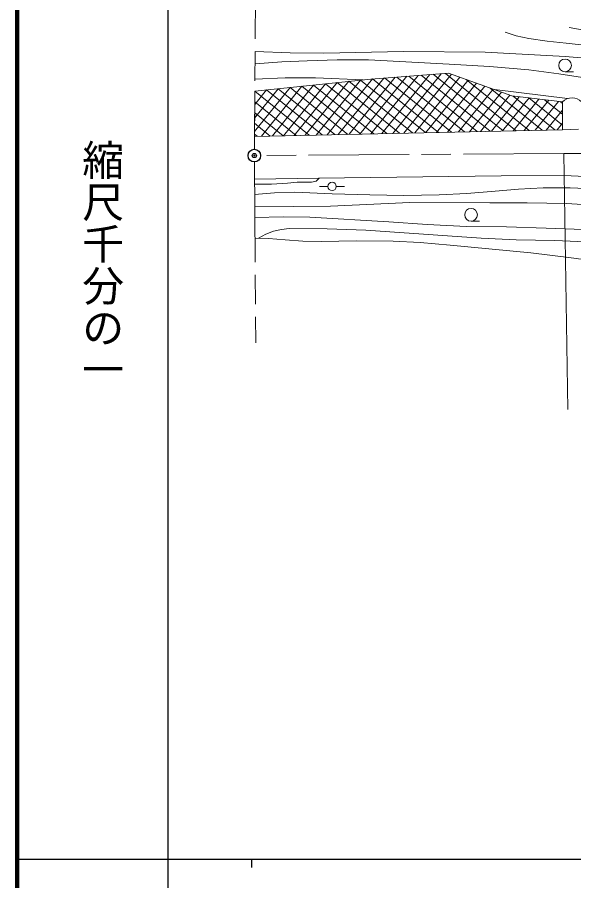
# Model space of a CAD drawing. Units: millimetres, scale not verified. Extents: x 39477 to 671106, y 19738 to 375030.
# Drawn here: x 39477 to 105136, y 199762 to 301570 of the extents above; entities that cross this region are included whole.
import ezdxf
from ezdxf.enums import TextEntityAlignment as Align

# ---------------------------------------------------------------- set-up
doc = ezdxf.new("R2010")
doc.units = ezdxf.units.MM
doc.header["$LTSCALE"] = 986.92
doc.header["$PDMODE"] = 32
doc.header["$PDSIZE"] = 493
doc.linetypes.add('CHAIN', pattern=[18.5, 12, -1.5, 3.5, -1.5])
for name, color, linetype, lineweight in [('M-BGD', 7, 'Continuous', 13), ('M-BMK', 2, 'CHAIN', 13), ('M-BMK-SRVR', 3, 'Continuous', 25), ('M-TTL', 2, 'Continuous', 140), ('M-TTL-BAND', 7, 'Continuous', 25)]:
    doc.layers.add(name, color=color, linetype=linetype, lineweight=lineweight)
doc.layers.add('M-OTRS', color=6, linetype='Continuous')
doc.styles.add('@ＭＳ ゴシック', font='')
doc.styles.get('@ＭＳ ゴシック').set_extended_font_data('@MS Gothic')

# ---------------------------------------------------------------- blocks, each defined once
blk = doc.blocks.new('BUHIN8')
at = {"color": 6, "linetype": 'Continuous', "lineweight": 25}
for radius in [0.0437, 0.0375, 0.0312, 0.025, 0.0187, 0.0125, 0.0063]:
    blk.add_circle((0, 0), radius, dxfattribs=at)
blk = doc.blocks.new('BUHIN2')
at = {"color": 7, "linetype": 'Continuous', "lineweight": 13}
for radius in [740, 22.2]:
    blk.add_circle((0, 0), radius, dxfattribs=at)

msp = doc.modelspace()

# ---------------------------------------------------------------- linework, layer by layer
at = {"layer": 'M-BGD'}
for p, q in [((104611.7, 300344), (107528.1, 299839.1)), ((97031.6, 299800.3), (98352.5, 299395.8)), ((98352.5, 299395.8), (99833.4, 299058.7)), ((99833.4, 299058.7), (102013.6, 298736.3)), ((102013.6, 298736.3), (104241, 298512.6)), ((104241, 298512.6), (113749.5, 297508.9)), ((67541.5, 297535.3), (71682.1, 297376.9)), ((71682.1, 297376.9), (75639, 297324.1)), ((75639, 297324.1), (85066.4, 297538.5)), ((85066.4, 297538.5), (94676.7, 297470.9)), ((94676.7, 297470.9), (104107.6, 296963.8)), ((67530.2, 296060.1), (70678.4, 296304.5)), ((70678.4, 296304.5), (73681.4, 296436.4)), ((73681.4, 296436.4), (77226.4, 296539.4)), ((77226.4, 296539.4), (80917.1, 296540.5)), ((80917.1, 296540.5), (90452.9, 296059.3)), ((104107.6, 296963.8), (108023, 296631.8)), ((90452.9, 296059.3), (95179.4, 295765.3)), ((95179.4, 295765.3), (99848.2, 295375.7)), ((99848.2, 295375.7), (103373.3, 294908.7)), ((67505.7, 292849.2), (81206.3, 294290.6)), ((67505.7, 292849.2), (81206.3, 294290.6)), ((67516.7, 294286.2), (71067.4, 294411.9)), ((71067.4, 294411.9), (74658.9, 294433)), ((74658.9, 294433), (80302.4, 294195.5)), ((81376.4, 294303.5), (76039.8, 287711.9)), ((82728.5, 294405.7), (77331.8, 287740)), ((84080.6, 294507.9), (78623.9, 287768.1)), ((85432.7, 294610.2), (79916, 287796.2)), ((81206.3, 294290.6), (90362.8, 294982.9)), ((81206.3, 294290.6), (90362.8, 294982.9)), ((86784.8, 294712.4), (81208.1, 287824.3)), ((81386.7, 294304.3), (89176.5, 287997.5)), ((88136.9, 294814.6), (82500.2, 287852.4)), ((82820.6, 294412.7), (90703.3, 288030.7)), ((89489, 294916.8), (83792.2, 287880.5)), ((84254.5, 294521.1), (92230.1, 288063.9)), ((90710.6, 294857.8), (85084.3, 287908.6)), ((85688.4, 294629.5), (93756.9, 288097.1)), ((91693.6, 294504.3), (86376.4, 287936.7)), ((87122.4, 294737.9), (95283.7, 288130.3)), ((88556.3, 294846.3), (96810.5, 288163.5)), ((89990.2, 294954.7), (98337.4, 288196.7)), ((90362.8, 294982.9), (97846.7, 292291.3)), ((90362.8, 294982.9), (97846.7, 292291.3)), ((92450.7, 294232), (99864.2, 288229.9)), ((103373.3, 294908.7), (107183.4, 294296.7)), ((104120.6, 295142.9), (105107.2, 295143.2)), ((71668.3, 293287.2), (67469.4, 288100.9)), ((73055.8, 293433.1), (68287.3, 287543.3)), ((74443.3, 293579.1), (69579.4, 287571.4)), ((75830.8, 293725.1), (70871.4, 287599.5)), ((71668.3, 293287.2), (78488.8, 287765.1)), ((77218.3, 293871.1), (72163.5, 287627.6)), ((73055.8, 293433.1), (80015.6, 287798.3)), ((78605.8, 294017), (73455.6, 287655.7)), ((74443.3, 293579.1), (81542.4, 287831.5)), ((79993.4, 294163), (74747.7, 287683.8)), ((75830.8, 293725.1), (83069.2, 287864.7)), ((77218.3, 293871.1), (84596, 287897.9)), ((78605.8, 294017), (86122.8, 287931.1)), ((79993.4, 294163), (87649.7, 287964.3)), ((92676.7, 294150.7), (87668.5, 287964.7)), ((93659.8, 293797.1), (88960.5, 287992.8)), ((94642.9, 293443.6), (90252.6, 288020.9)), ((95271.7, 293217.4), (101391, 288263.1)), ((67465, 287525.4), (67505.7, 292849.2)), ((70280.7, 293141.2), (67481.5, 289683.7)), ((68893.2, 292995.2), (67493.6, 291266.5)), ((67505.7, 292849.2), (73908.3, 287665.5)), ((68893.2, 292995.2), (75435.1, 287698.7)), ((70280.7, 293141.2), (76962, 287731.9)), ((95625.9, 293090), (91544.7, 288049)), ((96609, 292736.4), (92836.8, 288077.1)), ((97592.1, 292382.8), (94128.9, 288105.2)), ((95780.8, 293034.3), (104401.3, 291986.1)), ((97846.7, 292291.3), (103795.4, 291587.5)), ((97846.7, 292291.3), (103795.4, 291587.5)), ((98006.8, 292272.3), (102917.8, 288296.3)), ((67496.1, 291587.7), (72381.5, 287632.3)), ((98705.1, 292189.7), (95420.9, 288133.3)), ((99863.5, 292052.7), (96713, 288161.4)), ((101021.8, 291915.7), (98005.1, 288189.5)), ((102180.2, 291778.6), (99297.2, 288217.6)), ((99842.9, 292055.1), (103791.1, 288858.6)), ((103338.6, 291641.6), (100589.2, 288245.7)), ((101679, 291837.9), (103793.1, 290126.3)), ((103515.2, 291620.7), (103795.1, 291394)), ((103795.4, 291587.5), (103790.2, 288315.3)), ((103795.4, 291587.5), (103790.2, 288315.3)), ((67486.4, 290326.2), (70854.7, 287599.2)), ((103793.9, 290636.2), (101881.3, 288273.8)), ((103790.2, 288315.3), (67465, 287525.4)), ((103790.2, 288315.3), (67465, 287525.4)), ((67476.8, 289064.6), (69327.9, 287566)), ((103791.4, 289065.3), (103173.4, 288301.9)), ((105680.6, 288378.9), (103790.2, 288315.3)), ((67467.1, 287803.1), (67801.1, 287532.8)), ((104438.9, 255332.7), (103959.3, 285511.5)), ((67468.5, 282481.4), (75028.8, 282610.2)), ((69465.9, 281891.9), (71363.8, 282010.3)), ((71363.8, 282010.3), (72515.9, 282132.3)), ((72515.9, 282132.3), (73774.9, 282139.5)), ((73774.9, 282139.5), (74200.2, 282124.8)), ((74200.2, 282124.8), (74760.1, 282252)), ((74760.1, 282252), (75108.2, 282611.1)), ((75028.8, 282610.2), (96575, 282857.5)), ((96575, 282857.5), (103985.4, 282910.4)), ((103985.4, 282910.4), (106534.8, 282781.5)), ((67473, 281880.7), (69465.9, 281891.9)), ((76130.4, 281627.8), (75143.8, 281627.4)), ((77116.9, 281628.1), (78103.4, 281628.4)), ((92527.3, 280783.6), (95870.7, 281050.5)), ((95870.7, 281050.5), (98631.5, 281307.7)), ((98631.5, 281307.7), (101516.9, 281465.9)), ((101516.9, 281465.9), (104715.4, 281455.5)), ((104715.4, 281455.5), (107970.7, 281314.2)), ((67482, 280690.1), (69842.8, 280869.7)), ((69842.8, 280869.7), (72214.2, 280947.3)), ((72214.2, 280947.3), (76616.6, 280734.1)), ((76616.6, 280734.1), (81075.1, 280618.7)), ((81075.1, 280618.7), (85095.3, 280569.8)), ((85095.3, 280569.8), (89239.4, 280620.8)), ((89239.4, 280620.8), (92527.3, 280783.6)), ((67492.5, 279290.5), (72030.3, 279239.8)), ((72030.3, 279239.8), (76450.6, 279290.8)), ((76450.6, 279290.8), (85780.6, 279715.1)), ((85780.6, 279715.1), (95219, 279701)), ((95219, 279701), (99627, 279706.2)), ((99627, 279706.2), (104300.2, 279603.9)), ((104300.2, 279603.9), (107874.8, 279377.6)), ((67502.4, 277961.4), (70856, 278038.6)), ((70856, 278038.6), (74017.1, 278010.6)), ((74017.1, 278010.6), (83329.4, 277451.6)), ((83329.4, 277451.6), (87826, 277120.8)), ((87826, 277120.8), (92483.9, 276881.8)), ((93027.3, 277527.9), (94013.8, 277528.3)), ((67938.4, 275519.6), (68802.8, 275998.8)), ((68802.8, 275998.8), (69693.3, 276345.2)), ((69693.3, 276345.2), (70662.1, 276552.2)), ((70662.1, 276552.2), (71553.8, 276644.9)), ((71553.8, 276644.9), (76027.2, 276613.5)), ((76027.2, 276613.5), (80623.9, 276480.7)), ((80623.9, 276480.7), (90241.3, 275807.6)), ((92483.9, 276881.8), (97219.5, 276842.6)), ((97219.5, 276842.6), (101889.1, 276700.6)), ((101889.1, 276700.6), (106283.3, 276547.3)), ((67520.7, 275517.4), (69120.7, 275477.5)), ((69120.7, 275477.5), (71088.2, 275314.1)), ((71088.2, 275314.1), (73177.5, 275175)), ((73177.5, 275175), (75346.5, 275137.5)), ((75346.5, 275137.5), (79492.5, 275200.9)), ((79492.5, 275200.9), (83822, 275159.6)), ((83822, 275159.6), (87025.6, 274996.2)), ((87025.6, 274996.2), (90566, 274711.4)), ((90241.3, 275807.6), (94232.2, 275516.5)), ((94232.2, 275516.5), (98359.9, 275319.1)), ((98359.9, 275319.1), (102897.3, 275242.1)), ((102897.3, 275242.1), (107614.6, 275061)), ((90566, 274711.4), (100091.7, 273788.8)), ((100091.7, 273788.8), (104545.8, 273263.4)), ((104545.8, 273263.4), (109112.2, 272618.5))]:
    msp.add_line(p, q, dxfattribs=at)
for centre, radius in [((104120.4, 295892.6), 749.8), ((67447.7, 285260.9), 740.2), ((67447.7, 285260.9), 22.2), ((76623.6, 281628), 493.3), ((93027, 278277.7), 749.8)]:
    msp.add_circle(centre, radius, dxfattribs=at)
msp.add_arc((104931.3, 290520.9), 1558.2, 43.02246, 136.79761, dxfattribs=at)
at = {"layer": 'M-BMK'}
for p, q in [((67643.4, 310867), (67453.4, 286001)), ((103959.3, 285511.5), (68187.6, 285266.1)), ((67453.3, 284521.2), (67613.3, 263171))]:
    msp.add_line(p, q, dxfattribs=at)
msp.add_arc((104544.5, 246054.4), 39461.5, 73.87854, 90.84973, dxfattribs=at)
at = {"layer": 'M-BMK-SRVR'}
msp.add_circle((67447.7, 285261.1), 739.9, dxfattribs=at)
at = {"layer": 'M-OTRS'}
msp.add_point((67446.2, 285262.5), dxfattribs=at)
at = {"layer": 'M-TTL'}
msp.add_line((39476.8, 375029.7), (39476.8, 19738.4), dxfattribs=at)
at = {"layer": 'M-TTL-BAND'}
for p, q in [((57241.4, 365160.5), (57241.4, 19738.4)), ((39476.8, 202318.6), (571426.8, 202318.6)), ((67110.6, 202318.6), (67110.6, 201331.7))]:
    msp.add_line(p, q, dxfattribs=at)

# ---------------------------------------------------------------- block references
at = {"layer": 'M-BGD', "rotation": 350.61417}
msp.add_blockref('BUHIN2', (67446.2, 285262.5), dxfattribs=at)
at = {"layer": 'M-OTRS', "xscale": 986.9202, "yscale": 986.9202}
msp.add_blockref('BUHIN8', (67447.7, 285260.9), dxfattribs=at)

# ---------------------------------------------------------------- texts
at = {"layer": 'M-TTL-BAND', "style": '@ＭＳ ゴシック'}
msp.add_text('縮尺千分の一', height=3618, rotation=270, dxfattribs=at).set_placement((46658.7, 287223.8), align=Align.BOTTOM_LEFT)

doc.saveas('drawing.dxf')
